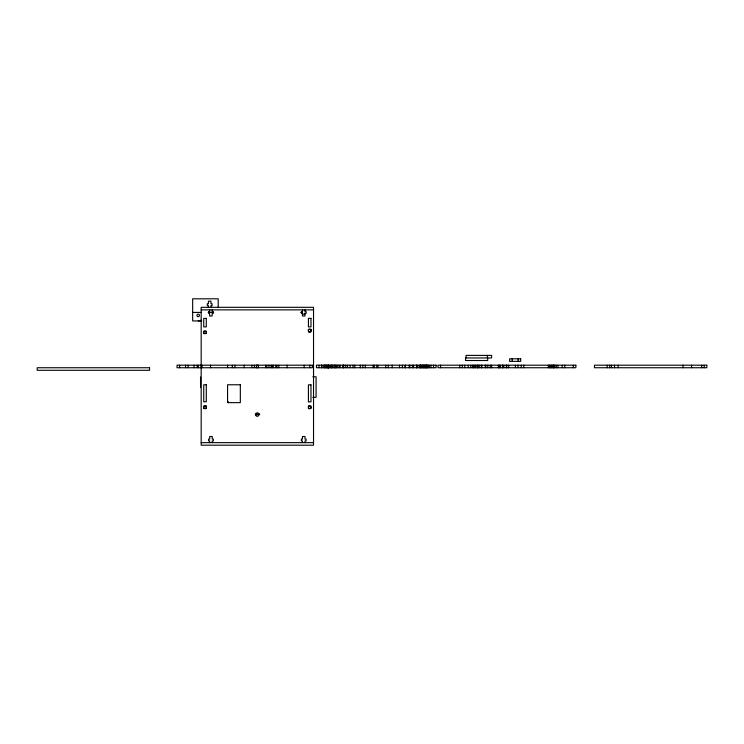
<?xml version="1.0" encoding="UTF-8"?>
<svg xmlns="http://www.w3.org/2000/svg" width="744" height="744" viewBox="0 0 744 744"><rect width="100%" height="100%" fill="white"/><g stroke="black" fill="none" stroke-linecap="round" stroke-linejoin="round"><path stroke-width="1.12" d="M201.178 309.867L313.531 309.867M192.668 312.424L201.522 312.424M208.162 312.424L213.695 312.424M300.762 312.424L302.464 312.424L302.464 309.867M302.297 314.126L304.845 314.126L304.845 313.019M201.745 320.934L192.668 320.934L192.668 298.809L218.206 298.809L218.206 307.653M308.425 329.443L310.973 329.443M312.796 376.789L316.079 376.789L316.079 397.305L312.796 397.305M308.425 406.131L310.973 406.047L310.973 408.596L308.425 408.596L308.425 406.047M255.313 414.129L259.796 414.129M255.332 414.557L258.754 414.557M201.178 442.643L313.531 442.643M704.243 365.192L704.243 367.741M701.694 365.192L701.694 367.741M691.567 365.192L691.567 367.741M683.057 365.192L683.057 367.741M618.199 365.192L618.199 367.741M614.516 365.192L614.516 367.741M611.475 365.192L611.475 367.741M609.689 365.192L609.689 367.741M607.216 365.192L607.216 367.741M573.308 365.192L573.308 367.741M564.798 365.192L564.798 367.741M562.25 365.192L562.25 367.741M557.991 365.192L557.991 367.741M556.289 365.192L556.289 367.741M554.838 365.192L554.838 367.741M553.824 365.192L553.824 367.741M553.731 365.192L553.731 367.741M553.136 365.192L553.136 367.741M552.029 365.192L552.029 367.741M551.267 365.192L551.267 367.741M550.16 365.192L550.16 367.741M549.481 365.192L549.481 367.741M548.375 365.192L548.375 367.741M523.776 365.192L523.776 367.741M521.219 365.192L521.219 367.741M518.122 358.803L518.122 361.361M517.991 365.192L517.991 367.741M515.434 365.192L515.434 367.741M512.16 358.803L512.16 361.361M508.71 365.192L508.71 367.741M506.748 365.192L506.748 367.741M506.385 365.192L506.385 367.741M503.772 365.192L503.772 367.741M502.665 365.192L502.665 367.741M502.498 365.192L502.498 367.741M500.117 365.192L500.117 367.741M499.94 365.192L499.94 367.741M499.01 365.192L499.01 367.741M498.331 365.192L498.331 367.741M491.607 365.192L491.607 367.741M490.343 365.192L490.343 367.741M487.794 365.192L487.794 367.741M487.673 357.957L487.673 360.514L465.539 360.514L465.539 357.957L491.617 357.957L491.617 355.399L466.088 355.399L466.088 357.957M487.366 355.399L487.366 357.957M485.879 365.192L485.879 367.741M485.237 365.192L485.237 367.741M481.833 365.192L481.833 367.741M481.303 365.192L481.303 367.741M479.276 365.192L479.276 367.741M478.159 365.192L478.159 367.741M477.574 365.192L477.574 367.741M477.053 365.192L477.136 367.741M475.658 365.192L475.658 367.741M474.579 365.192L474.579 367.741M473.472 365.192L473.472 367.741M472.468 365.192L472.468 367.741M470.766 365.192L470.766 367.741M468.218 365.192L468.218 367.741M464.814 365.192L464.814 367.741M462.257 365.192L462.257 367.741M459.708 365.192L459.708 367.741M440.541 365.192L440.541 367.741M433.547 365.192L433.547 367.741M430.99 365.192L430.99 367.741M429.167 365.192L429.167 367.741M428.693 365.192L428.693 367.741M427.586 365.192L427.586 367.741M426.74 365.192L426.74 367.741M426.619 365.192L426.619 367.741M426.247 365.192L426.247 367.741M425.122 365.192L425.122 367.741M425.038 365.192L425.038 367.741M424.917 365.192L424.917 367.741M423.931 365.192L423.931 367.741M423.689 365.192L423.689 367.741M423.038 365.192L423.038 367.741M422.36 365.192L422.36 367.741M421.392 365.192L421.392 367.741M420.862 365.192L420.862 367.741M420.49 365.192L420.49 367.741M420.286 365.192L420.286 367.741M419.43 365.192L419.43 367.741M417.728 365.192L417.728 367.741M416.714 365.192L416.621 367.741M416.519 365.192L416.519 367.741M413.562 365.192L413.562 367.741M412.353 365.192L412.353 367.741M409.712 365.192L409.712 367.741M409.219 365.192L409.219 367.741M405.341 365.192L405.341 367.741M405.052 365.192L405.052 367.741M402.411 365.192L402.411 367.741M399.5 365.192L399.5 367.741M392.2 365.192L392.2 367.741M388.312 365.192L388.312 367.741M385.764 365.192L385.764 367.741M377.933 365.192L377.933 367.741M376.827 365.192L376.827 367.741M374.269 365.192L374.269 367.741M373.163 365.192L373.163 367.741M365.332 365.192L365.332 367.741M362.784 365.192L362.784 367.741M360.347 365.192L360.347 367.741M354.749 365.192L354.749 367.741M353.047 365.192L353.047 367.741M350.136 365.192L350.136 367.741M347.495 365.192L347.495 367.741M345.765 365.192L345.765 367.741M343.682 365.192L343.682 367.741M343.328 365.192L343.328 367.741M342.835 365.192L342.835 367.741M340.194 365.192L340.194 367.741M338.985 365.192L338.985 367.741M337.246 365.192L337.246 367.741M336.028 365.192L336.028 367.741M335.925 365.192L335.842 367.741M334.819 365.192L334.819 367.741M334.735 365.192L334.735 367.741M333.117 365.192L333.117 367.741M332.177 365.192L332.261 367.741M331.685 365.192L331.685 367.741M331.154 365.192L331.154 367.741M330.615 365.192L330.615 367.741M328.857 365.192L328.857 367.741M328.736 365.192L328.736 367.741M328.616 365.192L328.616 367.741M328.532 365.192L328.532 367.741M328.058 365.192L328.058 367.741M326.309 365.192L326.309 367.741M326.188 365.192L326.188 367.741M325.807 365.192L325.807 367.741M324.961 365.192L324.961 367.741M324.486 365.192L324.486 367.741M323.854 365.192L323.752 367.741M321.929 365.192L321.929 367.741M321.557 365.192L321.557 367.741M318.999 365.192L318.999 367.741M309.82 365.192L309.82 367.741M305.012 309.867L305.012 311.569L306.119 311.569L306.119 313.447L305.012 313.447L305.012 315.995L302.464 315.995L302.464 313.447L301.441 313.447L301.441 311.569L302.548 311.569L302.548 309.867M305.012 442.643L305.012 440.941L306.119 440.941L306.119 439.072L305.012 439.072L305.012 436.514L302.464 436.514L302.464 439.072L301.357 439.072L301.357 440.941L302.464 440.941L302.464 442.643M304.166 365.192L304.166 367.741M287.147 365.192L287.147 367.741M278.758 365.192L278.758 367.741M276.88 365.192L276.88 367.741M275.773 365.192L275.773 367.741M273.225 365.192L273.225 367.741M272.118 365.192L272.118 367.741M271.095 365.192L271.095 367.741M268.965 365.192L268.965 367.741M266.836 365.192L266.836 367.741M265.589 365.192L265.589 367.741M258.326 365.192L258.326 367.741M256.485 365.192L256.485 367.741M254.411 365.192L254.411 367.741M251.946 365.192L251.946 367.741M244.199 365.192L244.199 367.741M234.918 365.192L234.918 367.741M232.37 365.192L232.37 367.741M228.417 401.704L228.417 402.644M227.562 365.192L227.562 367.741M212.161 309.867L212.161 311.569L213.268 311.569L213.268 313.447L212.161 313.447L212.161 315.995L209.603 315.995L209.603 313.447L208.59 313.447L208.59 311.569L209.696 311.569L209.696 309.867M212.245 442.643L212.245 440.941L213.351 440.941L213.351 439.072L212.245 439.072L212.245 436.514L209.696 436.514L209.696 439.072L208.59 439.072L208.59 440.941L209.696 440.941L209.696 442.643M210.971 307.319L210.971 305.617L212.077 305.617L212.077 303.738L210.971 303.738L210.971 301.19L208.413 301.19L208.413 303.738L207.306 303.738L207.306 305.617L208.413 305.617L208.413 307.319M210.543 365.192L210.543 367.741M206.283 333.703L206.283 331.145L203.735 331.145L203.735 333.703M201.987 365.192L201.987 367.741M201.178 365.285L201.178 307.319L313.531 307.319L313.531 445.191L201.178 445.191L201.178 367.592M200.88 365.192L200.88 367.741M200.545 377.022L200.545 387.233M198.323 365.192L198.323 367.741M197.216 365.192L197.216 367.741M194.072 365.192L194.072 367.741M188.111 365.192L188.111 367.741M185.554 365.192L185.554 367.741M179.602 365.192L179.602 367.741M200.964 320.19A5.534 5.534 0 0 1 198.202 320.934M258.456 367.108A1.274 1.274 0 0 1 256.252 367.108M256.447 365.564A1.274 1.274 0 0 1 258.261 365.564M206.283 318.376L203.735 318.376L203.735 326.895L206.283 326.895L206.283 318.376M310.973 318.376L308.425 318.376L308.425 326.895L310.973 326.895L310.973 318.376M310.973 329.359L308.425 329.359L308.425 331.917L310.973 331.917L310.973 329.359M520.679 358.803L509.612 358.803L509.612 361.361L520.679 361.361L520.679 358.803M312.378 365.192L177.044 365.192L177.044 367.741L312.378 367.741L312.378 365.192M436.096 365.192L316.451 365.192L316.451 367.741L436.096 367.741L436.096 365.192M575.865 365.192L437.983 365.192L437.983 367.741L575.865 367.741L575.865 365.192M706.8 365.192L594.456 365.192L594.456 367.741L706.8 367.741L706.8 365.192M149.544 367.741L37.2 367.741L37.2 370.298L149.544 370.298L149.544 367.741M206.283 384.769L203.735 384.769L203.735 401.788L206.283 401.788L206.283 384.769M240.331 384.769L227.562 384.769L227.562 402.644L240.331 402.644L240.331 384.769M310.973 384.853L308.425 384.853L308.425 401.872L310.973 401.872L310.973 384.853M206.283 406.047L203.735 406.047L203.735 408.596L206.283 408.596L206.283 406.047M327.509 367.741L327.509 365.192L327.425 367.741M197.56 316.507A1.274 1.274 0 0 0 199.476 315.4A1.274 1.274 0 0 0 197.56 314.293A1.274 1.274 0 0 0 197.56 316.507M309.058 331.74A1.274 1.274 0 0 0 310.973 330.634A1.274 1.274 0 0 0 309.058 329.527A1.274 1.274 0 0 0 309.058 331.74M309.058 408.428A1.274 1.274 0 0 0 310.973 407.321A1.274 1.274 0 0 0 309.058 406.215A1.274 1.274 0 0 0 309.058 408.428M204.377 333.526A1.274 1.274 0 0 0 206.283 332.419A1.274 1.274 0 0 0 204.377 331.322A1.274 1.274 0 0 0 204.377 333.526M204.377 408.428A1.274 1.274 0 0 0 206.283 407.321A1.274 1.274 0 0 0 204.377 406.215A1.274 1.274 0 0 0 204.377 408.428M256.15 415.757A1.702 1.702 0 0 0 258.996 414.994A1.702 1.702 0 0 0 256.913 412.911A1.702 1.702 0 0 0 256.15 415.757"/></g></svg>
